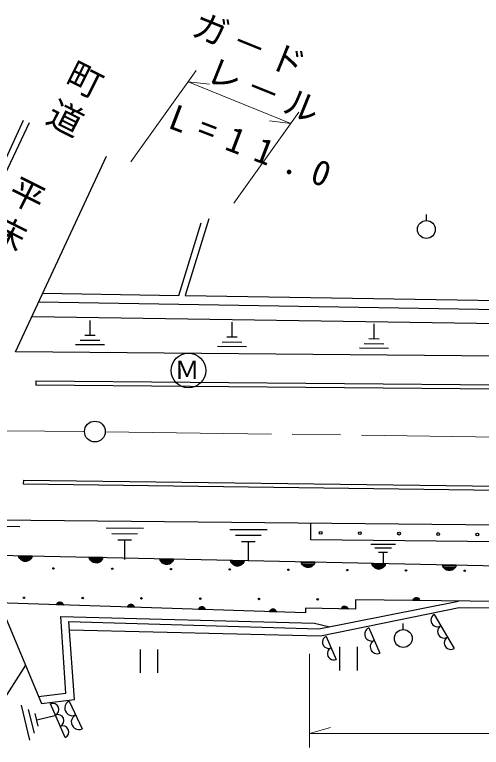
# Model space of a CAD drawing. Units: millimetres, scale not verified. Extents: x -1250 to 680000, y -1250 to 380000.
# Drawn here: x 258354 to 292058, y 253357 to 306228 of the extents above; entities that cross this region are included whole.
import ezdxf
from ezdxf.enums import TextEntityAlignment as Align

# ---------------------------------------------------------------- set-up
doc = ezdxf.new("R2010")
doc.units = ezdxf.units.MM
doc.header["$LTSCALE"] = 1000
doc.linetypes.add('CHAIN', pattern=[18.5, 12, -1.5, 3.5, -1.5])
for name, color, linetype, lineweight in [('M-BGD', 7, 'Continuous', 25), ('M-BGD-EXST', 7, 'Continuous', 25), ('M-BMK', 2, 'CHAIN', 13), ('M-BMK-HTXT', 7, 'Continuous', 13), ('M-BMK-OTRS', 5, 'Continuous', 25), ('M-BMK-SRVR', 3, 'Continuous', 25), ('M-STR-HTXT', 7, 'Continuous', 13), ('M-STR-STR3', 7, 'Continuous', 25)]:
    doc.layers.add(name, color=color, linetype=linetype, lineweight=lineweight)
doc.styles.add('@ＭＳ 明朝', font='')
doc.styles.add('ＭＳ ゴシック', font='')
doc.styles.get('@ＭＳ 明朝').set_extended_font_data('@MS Mincho')
doc.styles.get('ＭＳ ゴシック').set_extended_font_data('MS Gothic')

msp = doc.modelspace()

# ---------------------------------------------------------------- linework, layer by layer
at = {"layer": 'M-BGD'}
for p, q in [((255024, 289110), (259417, 298446)), ((258422, 281891), (264978, 296007)), ((272383, 291487), (270680, 285963)), ((288086, 291373), (288086, 291815)), ((270210, 285967), (271824, 291201)), ((260391, 286129), (270210, 285967)), ((270680, 285963), (345797, 284728)), ((260097, 285497), (345787, 284088)), ((259613, 284453), (346175, 283119)), ((263801, 283073), (263811, 284165)), ((274055, 282948), (274065, 284040)), ((284309, 282822), (284319, 283914)), ((264179, 283070), (263423, 283077)), ((274433, 282944), (273677, 282951)), ((264845, 282392), (262745, 282411)), ((263084, 282744), (264512, 282731)), ((273338, 282618), (274766, 282605)), ((283592, 282492), (285020, 282479)), ((284687, 282818), (283931, 282825)), ((275099, 282266), (272999, 282285)), ((285353, 282140), (283253, 282160)), ((256022, 269316), (258721, 269293)), ((264953, 269202), (267652, 269179)), ((279754, 268325), (279754, 269550)), ((267217, 268751), (265381, 268766)), ((273884, 269088), (276583, 269065)), ((276148, 268637), (274312, 268653)), ((265809, 268331), (266781, 268322)), ((266295, 268327), (266284, 266922)), ((274740, 268217), (275712, 268209)), ((275226, 268213), (275215, 266809)), ((351250, 267650), (279754, 268325)), ((284068, 268025), (285867, 268011)), ((285577, 267725), (284353, 267735)), ((284639, 267445), (285287, 267440)), ((284963, 267442), (284955, 266506)), ((280311, 261905), (290415, 263917)), ((257235, 263779), (260298, 256516)), ((280445, 261398), (290451, 263450)), ((290451, 263450), (376563, 262866)), ((262047, 257262), (261679, 262810)), ((261679, 262810), (280007, 262313)), ((288647, 262949), (290096, 260486)), ((262669, 256815), (262277, 262431)), ((262277, 262431), (280311, 261905)), ((280007, 262313), (281115, 262065)), ((286420, 261859), (286420, 262301)), ((262319, 261832), (280445, 261398)), ((283934, 261976), (284722, 260158)), ((280849, 261358), (281568, 259705)), ((267409, 260423), (267409, 258723)), ((268701, 258723), (268701, 260423)), ((281825, 260613), (281825, 258913)), ((283117, 258913), (283117, 260613)), ((259129, 259287), (257457, 256633)), ((260087, 257017), (262047, 257262)), ((260298, 256516), (262669, 256815)), ((262001, 254063), (260938, 256491)), ((262288, 256695), (263238, 254689)), ((259449, 253875), (258838, 256403)), ((259340, 256096), (259755, 254378)), ((260062, 254879), (259842, 255789)), ((259952, 255334), (261266, 255652))]:
    msp.add_line(p, q, dxfattribs=at)
for centre, radius in [((288086, 290727), 646), ((280454, 268835), 100), ((283282, 268807), 100), ((286111, 268779), 100), ((288939, 268750), 100), ((291767, 268722), 100), ((286420, 261213), 646)]:
    msp.add_circle(centre, radius, dxfattribs=at)
for centre, radius, start, end in [((288888, 262539), 476, 120.4775, 300.4775), ((284131, 261522), 495, 113.4115, 293.4115), ((289371, 261718), 476, 120.4775, 300.4775), ((281029, 260945), 450, 113.4986, 293.4986), ((289855, 260897), 476, 120.4775, 300.4775), ((284525, 260612), 495, 113.4115, 293.4115), ((281388, 260119), 450, 113.4986, 293.4986), ((261115, 256087), 442, 293.648, 113.648), ((262526, 256194), 555, 115.3462, 295.3462), ((261470, 255277), 442, 293.648, 113.648), ((263001, 255190), 555, 115.3462, 295.3462), ((261824, 254468), 442, 293.648, 113.648)]:
    msp.add_arc(centre, radius, start, end, dxfattribs=at)
at = {"layer": 'M-BGD-EXST'}
msp.add_circle((270903, 280545), 1250, dxfattribs=at)
at = {"layer": 'M-BMK'}
for p, q in [((165167, 276886), (263397, 276151)), ((264896, 276135), (363278, 274763))]:
    msp.add_line(p, q, dxfattribs=at)
at = {"layer": 'M-BMK-OTRS'}
for p, q in [((350952, 281047), (258422, 281891)), ((252147, 269827), (351147, 268832))]:
    msp.add_line(p, q, dxfattribs=at)
at = {"layer": 'M-BMK-SRVR'}
msp.add_circle((264147, 276145), 750, dxfattribs=at)
at = {"layer": 'M-STR-HTXT'}
for p, q in [((266748, 295612), (271460, 302189)), ((270877, 301376), (272426, 301205)), ((270877, 301376), (278301, 298384)), ((278883, 299197), (274171, 292620)), ((278301, 298384), (276752, 298555)), ((279652, 260104), (279652, 253357)), ((279652, 254358), (281152, 254778)), ((279652, 254358), (380964, 254358))]:
    msp.add_line(p, q, dxfattribs=at)
at = {"layer": 'M-STR-STR3'}
for p, q in [((258972, 298602), (254757, 289395)), ((259891, 279797), (259888, 279497)), ((259891, 279797), (297019, 279474)), ((297014, 279175), (259888, 279497)), ((259002, 272346), (259006, 272646)), ((344603, 271233), (259002, 272346)), ((259006, 272646), (344606, 271533)), ((251476, 267356), (297659, 266359)), ((258667, 267081), (258630, 267202)), ((258630, 267202), (259630, 267180)), ((258725, 266980), (258667, 267081)), ((258669, 267141), (259588, 267121)), ((259567, 267062), (258687, 267081)), ((258706, 267020), (259546, 267002)), ((259587, 267061), (259525, 266963)), ((259630, 267180), (259587, 267061)), ((263770, 266971), (263733, 267092)), ((263733, 267092), (264733, 267070)), ((263772, 267031), (264691, 267011)), ((264733, 267070), (264690, 266951)), ((258823, 266878), (258725, 266980)), ((259485, 266943), (258765, 266959)), ((258922, 266816), (258823, 266878)), ((258824, 266898), (259423, 266885)), ((259322, 266827), (258922, 266836)), ((259041, 266773), (258922, 266816)), ((259201, 266770), (259041, 266773)), ((259322, 266807), (259201, 266770)), ((259423, 266865), (259322, 266807)), ((259525, 266963), (259423, 266865)), ((263828, 266870), (263770, 266971)), ((264670, 266951), (263790, 266970)), ((263809, 266910), (264649, 266892)), ((263926, 266767), (263828, 266870)), ((264588, 266833), (263868, 266849)), ((263926, 266788), (264526, 266774)), ((264025, 266705), (263926, 266767)), ((264425, 266717), (264025, 266725)), ((264144, 266663), (264025, 266705)), ((264304, 266659), (264144, 266663)), ((264425, 266697), (264304, 266659)), ((264526, 266755), (264425, 266697)), ((264628, 266852), (264526, 266755)), ((264690, 266951), (264628, 266852)), ((268873, 266861), (268836, 266981)), ((268836, 266981), (269836, 266960)), ((268931, 266759), (268873, 266861)), ((268875, 266921), (269794, 266901)), ((269773, 266841), (268893, 266860)), ((268912, 266800), (269752, 266782)), ((269029, 266657), (268931, 266759)), ((269690, 266723), (268971, 266739)), ((269029, 266677), (269629, 266664)), ((269128, 266595), (269029, 266657)), ((269528, 266606), (269128, 266615)), ((269247, 266553), (269128, 266595)), ((269407, 266549), (269247, 266553)), ((269527, 266587), (269407, 266549)), ((269629, 266644), (269527, 266587)), ((269731, 266742), (269629, 266644)), ((269793, 266841), (269731, 266742)), ((269836, 266960), (269793, 266841)), ((273976, 266751), (273939, 266871)), ((273939, 266871), (274939, 266850)), ((274034, 266649), (273976, 266751)), ((273978, 266810), (274897, 266791)), ((274876, 266731), (273996, 266750)), ((274015, 266690), (274855, 266672)), ((274132, 266547), (274034, 266649)), ((274793, 266613), (274074, 266628)), ((274132, 266567), (274732, 266554)), ((274231, 266485), (274132, 266547)), ((274631, 266496), (274231, 266505)), ((274350, 266442), (274231, 266485)), ((274630, 266476), (274510, 266439)), ((274732, 266534), (274630, 266476)), ((274834, 266632), (274732, 266534)), ((274896, 266731), (274834, 266632)), ((274939, 266850), (274896, 266731)), ((279079, 266640), (279042, 266761)), ((279042, 266761), (280042, 266740)), ((279137, 266539), (279079, 266640)), ((279080, 266700), (280000, 266680)), ((279979, 266621), (279099, 266640)), ((279118, 266579), (279958, 266561)), ((279235, 266437), (279137, 266539)), ((279896, 266503), (279176, 266518)), ((279937, 266522), (279835, 266424)), ((279999, 266620), (279937, 266522)), ((280042, 266740), (279999, 266620)), ((284182, 266530), (284145, 266651)), ((284145, 266651), (285144, 266629)), ((284240, 266429), (284182, 266530)), ((284183, 266590), (285103, 266570)), ((285082, 266511), (284202, 266530)), ((285102, 266510), (285040, 266412)), ((285144, 266629), (285102, 266510)), ((289285, 266420), (289247, 266541)), ((289247, 266541), (290247, 266519)), ((289286, 266480), (290206, 266460)), ((290247, 266519), (290205, 266400)), ((274510, 266439), (274350, 266442)), ((279235, 266457), (279835, 266444)), ((279333, 266375), (279235, 266437)), ((279452, 266332), (279333, 266375)), ((279734, 266386), (279334, 266395)), ((279613, 266329), (279452, 266332)), ((279733, 266366), (279613, 266329)), ((279835, 266424), (279733, 266366)), ((284221, 266469), (285061, 266451)), ((284338, 266327), (284240, 266429)), ((284999, 266392), (284279, 266408)), ((284338, 266347), (284938, 266334)), ((284436, 266265), (284338, 266327)), ((284555, 266222), (284436, 266265)), ((284837, 266276), (284437, 266285)), ((284715, 266218), (284555, 266222)), ((284836, 266256), (284715, 266218)), ((284937, 266314), (284836, 266256)), ((285040, 266412), (284937, 266314)), ((289343, 266319), (289285, 266420)), ((290185, 266400), (289305, 266419)), ((289324, 266359), (290163, 266341)), ((289441, 266216), (289343, 266319)), ((290102, 266282), (289382, 266298)), ((289441, 266236), (290041, 266223)), ((289539, 266154), (289441, 266216)), ((289658, 266112), (289539, 266154)), ((289940, 266166), (289540, 266174)), ((289818, 266108), (289658, 266112)), ((289939, 266146), (289818, 266108)), ((290041, 266204), (289939, 266146)), ((290143, 266301), (290041, 266204)), ((290205, 266400), (290143, 266301)), ((279361, 263059), (248735, 264055)), ((261480, 263801), (261531, 263829)), ((261531, 263829), (261591, 263847)), ((261551, 263828), (261711, 263823)), ((261591, 263847), (261671, 263844)), ((261671, 263844), (261731, 263823)), ((305503, 263746), (282970, 264001)), ((282970, 264001), (282970, 263324)), ((287116, 263954), (287137, 264014)), ((287616, 263949), (287116, 263954)), ((287137, 264014), (287167, 264064)), ((287137, 263994), (287597, 263989)), ((287577, 264029), (287157, 264034)), ((287167, 264064), (287218, 264113)), ((287188, 264074), (287547, 264070)), ((287218, 264113), (287268, 264143)), ((287508, 264110), (287228, 264113)), ((287268, 264143), (287329, 264162)), ((287288, 264142), (287448, 264141)), ((287329, 264162), (287409, 264161)), ((287409, 264161), (287468, 264140)), ((287468, 264140), (287518, 264110)), ((287518, 264110), (287567, 264059)), ((287567, 264059), (287597, 264009)), ((287597, 264009), (287616, 263949)), ((261375, 263644), (261397, 263703)), ((261874, 263628), (261375, 263644)), ((261396, 263683), (261856, 263668)), ((261397, 263703), (261428, 263752)), ((261837, 263709), (261417, 263723)), ((261428, 263752), (261480, 263801)), ((261449, 263762), (261808, 263750)), ((261770, 263791), (261490, 263800)), ((261731, 263823), (261780, 263791)), ((261780, 263791), (261828, 263739)), ((261828, 263739), (261856, 263688)), ((261856, 263688), (261874, 263628)), ((266504, 263477), (266526, 263536)), ((267004, 263461), (266504, 263477)), ((266526, 263536), (266558, 263585)), ((266526, 263516), (266985, 263501)), ((266967, 263542), (266547, 263556)), ((266558, 263585), (266610, 263634)), ((266578, 263595), (266938, 263583)), ((266610, 263634), (266660, 263662)), ((266899, 263624), (266620, 263633)), ((266660, 263662), (266721, 263680)), ((266681, 263661), (266840, 263656)), ((266721, 263680), (266801, 263677)), ((266801, 263677), (266860, 263656)), ((266860, 263656), (266909, 263624)), ((266909, 263624), (266958, 263572)), ((266958, 263572), (266986, 263521)), ((266986, 263521), (267004, 263461)), ((271634, 263310), (271656, 263369)), ((272134, 263294), (271634, 263310)), ((271655, 263349), (272115, 263334)), ((271656, 263369), (271688, 263418)), ((272096, 263375), (271677, 263389)), ((271688, 263418), (271739, 263467)), ((271708, 263428), (272068, 263416)), ((271739, 263467), (271790, 263495)), ((272029, 263457), (271749, 263466)), ((271790, 263495), (271851, 263513)), ((271810, 263494), (271970, 263489)), ((271851, 263513), (271931, 263511)), ((271931, 263511), (271990, 263489)), ((271990, 263489), (272039, 263457)), ((272039, 263457), (272087, 263405)), ((272087, 263405), (272116, 263354)), ((272116, 263354), (272134, 263294)), ((276817, 263251), (276869, 263300)), ((276869, 263300), (276920, 263328)), ((277159, 263290), (276879, 263300)), ((276920, 263328), (276980, 263346)), ((276940, 263327), (277100, 263322)), ((276980, 263346), (277060, 263344)), ((277060, 263344), (277120, 263322)), ((277120, 263322), (277169, 263290)), ((282970, 263324), (279361, 263412)), ((279361, 263412), (279361, 263059)), ((281932, 263349), (281954, 263409)), ((282432, 263337), (281932, 263349)), ((281953, 263389), (282413, 263377)), ((281954, 263409), (281985, 263458)), ((282394, 263418), (281974, 263428)), ((281985, 263458), (282036, 263507)), ((282005, 263467), (282365, 263459)), ((282036, 263507), (282087, 263535)), ((282326, 263500), (282046, 263506)), ((282087, 263535), (282148, 263554)), ((282107, 263535), (282267, 263531)), ((282148, 263554), (282227, 263552)), ((282227, 263552), (282287, 263531)), ((282287, 263531), (282336, 263499)), ((282336, 263499), (282385, 263448)), ((282385, 263448), (282414, 263397)), ((282414, 263397), (282432, 263337)), ((276764, 263143), (276786, 263202)), ((277263, 263127), (276764, 263143)), ((276785, 263183), (277245, 263168)), ((276786, 263202), (276817, 263251)), ((277226, 263208), (276806, 263222)), ((276838, 263261), (277197, 263249)), ((277169, 263290), (277217, 263238)), ((277217, 263238), (277245, 263188)), ((277245, 263188), (277263, 263127))]:
    msp.add_line(p, q, dxfattribs=at)
for centre in [(261158, 266266), (265401, 266242), (269643, 266219), (273886, 266195), (278128, 266172), (282371, 266148), (286614, 266125), (290856, 266101), (259025, 264156), (263268, 264133), (267510, 264109), (271753, 264086), (275995, 264062), (280238, 264039)]:
    msp.add_circle(centre, 50, dxfattribs=at)

# ---------------------------------------------------------------- texts
at = {"layer": 'M-BGD-EXST', "style": 'ＭＳ ゴシック'}
msp.add_text('Ｍ', height=1320, dxfattribs=at).set_placement((269903, 279545), align=Align.BOTTOM_LEFT)
at = {"layer": 'M-BMK-HTXT', "insert": (262940, 303204), "char_height": 1833, "attachment_point": 7, "rotation": 243.4, "style": '@ＭＳ 明朝'}
msp.add_mtext('\\T1.24;町道\u3000平床岩磯線', dxfattribs=at)
at = {"layer": 'M-STR-HTXT', "char_height": 1833, "attachment_point": 7, "style": 'ＭＳ ゴシック'}
for s, insert, rotation in [('\\T1.2;ガ－ド', (270979, 304701), 338), ('\\T1.2;レ－ル', (272017, 301456), 338), ('\\T1.76;L=11.0', (269324, 298067), 339.1)]:
    msp.add_mtext(s, dxfattribs=dict(at, insert=insert, rotation=rotation))

doc.saveas('drawing.dxf')
